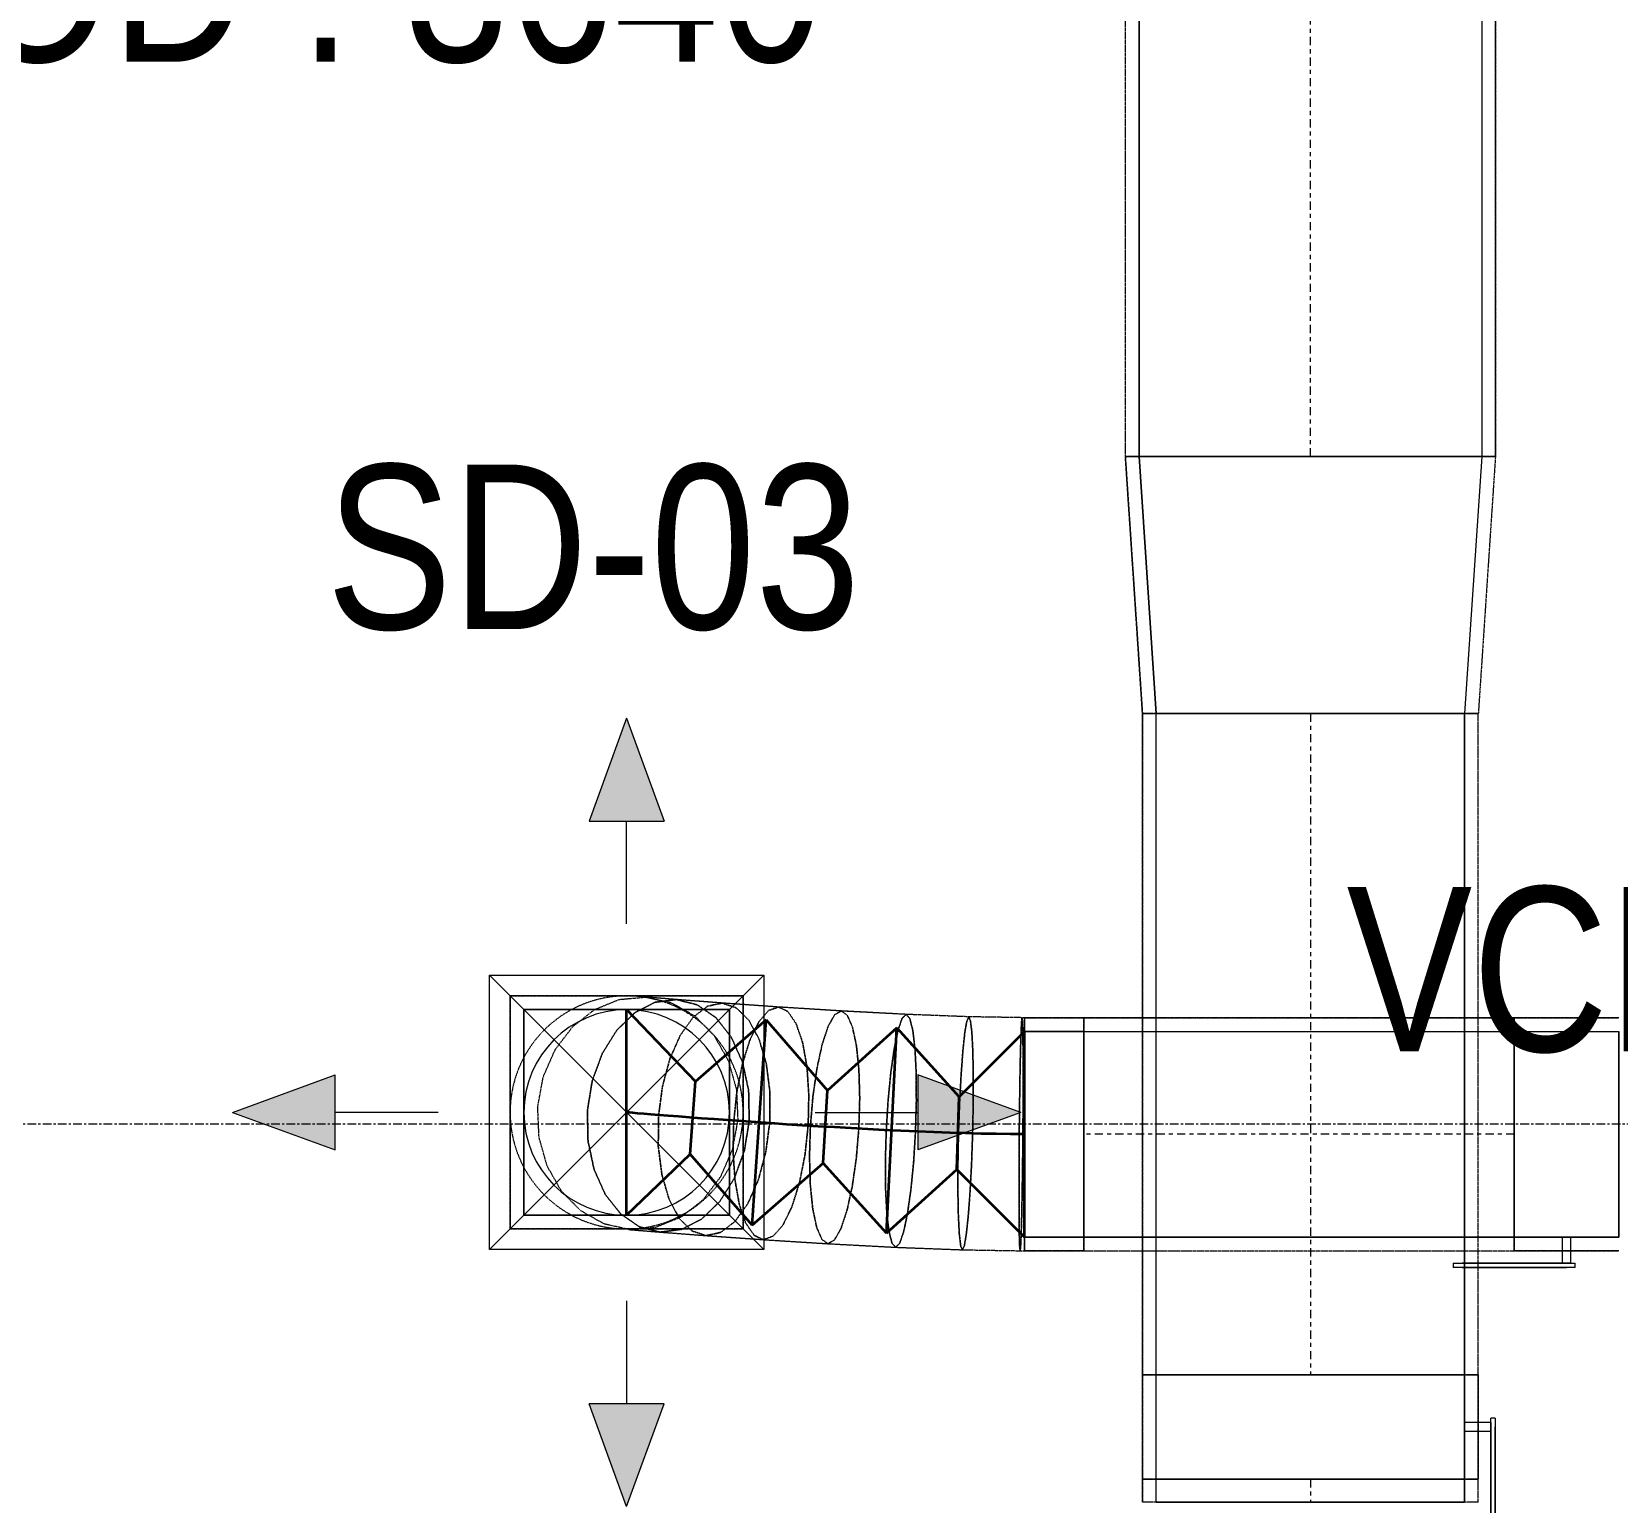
# Model space of a CAD drawing. Header units: inches. Extents: x -83664 to 20107, y -47222 to 19398.
# Drawn here: x -8148 to -5834, y -10316 to -8171 of the extents above; entities that cross this region are included whole.
import ezdxf

# ---------------------------------------------------------------- set-up
doc = ezdxf.new("R2010")
doc.units = ezdxf.units.IN
doc.header["$MEASUREMENT"] = 0
for name, pattern in [('Center', [29.999999, 12, -6, 6, -6]), ('Grid Line', [22.225, 12.7, -3.175, 3.175, -3.175]), ('Hidden 0_50', [1.0584, 0.5292, -0.5292])]:
    doc.linetypes.add(name, pattern=pattern)
for name, color, linetype, lineweight in [('A-DETL-GENF', 7, 'Continuous', 9), ('G-ANNO-TEXT', 7, 'Continuous', 9), ('M-HVAC-CDFF', 7, 'Continuous', 9), ('M-HVAC-DUCT-CNTR', 7, 'Center', 9), ('M-HVAC-DUCT-IDEN', 7, 'Continuous', 18), ('S-GRID', 7, 'Continuous', 9)]:
    doc.layers.add(name, color=color, linetype=linetype, lineweight=lineweight)
doc.layers.add('M-HVAC-DUCT', color=7, linetype='Continuous', lineweight=9, true_color=0xffe97f)
doc.layers.add('M-HVAC-DUCT-PATT', color=7, linetype='Continuous', lineweight=35, true_color=0x007f00)
doc.styles.add('Arial Narrow_21', font='ARIALN.TTF', dxfattribs={"height": 240})

# ---------------------------------------------------------------- blocks, each defined once
blk = doc.blocks.new('GCE-AT-Supply Air Rectangular Diffuser - 300x300-6788639-FIRST FLOOR AC CONDITIONING LAYOUT - PART A')
at = {"layer": 'A-DETL-GENF', "true_color": 0xff7f00}
for points in [[(54.6, 425), (0, 575), (-54.6, 425)], [(-425, -54.6), (-425, 54.6), (-575, 0)], [(425, -54.6), (575, 0), (425, 54.6)], [(0, -575), (54.6, -425), (-54.6, -425)]]:
    blk.add_hatch(color=30, dxfattribs=at).paths.add_polyline_path(points)
at = {"layer": 'A-DETL-GENF', "color": 30, "true_color": 0xff7f00}
for p, q in [((0, 575), (-54.6, 425)), ((0, 575), (54.6, 425)), ((-54.6, 425), (54.6, 425)), ((0, 275), (0, 425)), ((-200, -200), (200, 200)), ((-200, 200), (200, -200)), ((-200, -200), (-200, 200)), ((-200, 200), (200, 200)), ((200, 200), (200, -200)), ((-575, 0), (-425, 54.6)), ((-425, -54.6), (-425, 54.6)), ((425, 54.6), (425, -54.6)), ((575, 0), (425, 54.6)), ((-575, 0), (-425, -54.6)), ((275, 0), (425, 0)), ((-275, 0), (-425, 0)), ((575, 0), (425, -54.6)), ((200, -200), (-200, -200)), ((0, -275), (0, -425)), ((54.6, -425), (-54.6, -425)), ((0, -575), (-54.6, -425)), ((0, -575), (54.6, -425))]:
    blk.add_line(p, q, dxfattribs=at)
blk = doc.blocks.new('M_Rec to Rnd Transition - Angle - 60 Degree-8295910-FIRST FLOOR AC CONDITIONING LAYOUT - PART A')
at = {"layer": 'M-HVAC-DUCT', "color": 30, "true_color": 0xff7f00}
for p, q in [((0, 150), (86.6, 150)), ((86.6, 150), (0, 150)), ((0, 150), (0, -150)), ((0, -150), (0, 150)), ((86.6, 0), (86.6, 150)), ((86.6, 0), (86.6, 150)), ((86.6, -150), (86.6, 0)), ((86.6, -150), (86.6, 0)), ((0, -150), (86.6, -150)), ((86.6, -150), (0, -150))]:
    blk.add_line(p, q, dxfattribs=at)
blk = doc.blocks.new('M_Rectangular to Round Transition - Angle - 45 Degree-V75-FIRST FLOOR AC CONDITIONING LAYOUT - PART A')
at = {"layer": 'M-HVAC-DUCT', "color": 30, "true_color": 0xff7f00}
for p, q in [((148136.9, 88768.5), (147986.9, 88768.5)), ((147986.9, 88768.5), (147986.9, 88618.5)), ((147986.9, 88768.5), (148286.9, 88768.5)), ((147986.9, 88468.5), (147986.9, 88768.5)), ((148286.9, 88768.5), (148136.9, 88768.5)), ((148286.9, 88618.5), (148286.9, 88768.5)), ((148286.9, 88768.5), (148286.9, 88468.5)), ((147986.9, 88618.5), (147986.9, 88468.5)), ((148286.9, 88468.5), (148286.9, 88618.5)), ((147986.9, 88468.5), (148136.9, 88468.5)), ((148286.9, 88468.5), (147986.9, 88468.5)), ((148136.9, 88468.5), (148286.9, 88468.5))]:
    blk.add_line(p, q, dxfattribs=at)
for start, end in [(90, 180), (0, 90), (180, 270), (270, 0)]:
    blk.add_arc((148136.9, 88618.5), 150, start, end, dxfattribs=at)
blk = doc.blocks.new('M_Rectangular Transition - Length - Standard-8295924-FIRST FLOOR AC CONDITIONING LAYOUT - PART A')
at = {"layer": 'M-HVAC-DUCT', "color": 6, "true_color": 0xff00ff}
for p, q in [((0, 250), (0, -250)), ((0, 250), (375, 225)), ((0, 250), (375, 225)), ((0, -250), (0, 250)), ((375, -225), (375, 225)), ((375, 225), (375, -225)), ((0, -250), (375, -225)), ((375, -225), (0, -250))]:
    blk.add_line(p, q, dxfattribs=at)
blk = doc.blocks.new('TEMW-ME-DMP-Volume Control Damper - Standard-7399620-FIRST FLOOR AC CONDITIONING LAYOUT - PART A')
at = {"layer": 'M-HVAC-DUCT', "color": 6, "true_color": 0xff00ff}
for p, q in [((-165.1, 263.1), (-165.1, 269.45)), ((-152.4, 269.45), (-165.1, 269.45)), ((-165.1, 263.1), (-152.4, 263.1)), ((0, 269.45), (-152.4, 269.45)), ((-152.4, 269.45), (0, 269.45)), ((0, 263.1), (-152.4, 263.1)), ((-152.4, 263.1), (0, 263.1)), ((-6.35, 225), (-6.35, 263.1)), ((6.35, 263.1), (-6.35, 263.1)), ((6.35, 263.1), (-6.35, 263.1)), ((12.7, 269.45), (0, 269.45)), ((0, 263.1), (12.7, 263.1)), ((6.35, 263.1), (6.35, 225)), ((12.7, 269.45), (12.7, 263.1)), ((-76.2, 225), (-76.2, -225)), ((-76.2, -225), (-76.2, 225)), ((76.2, 225), (-76.2, 225)), ((-76.2, 225), (76.2, 225)), ((-76.2, 225), (76.2, 225)), ((-6.35, 225), (6.35, 225)), ((-6.35, 225), (6.35, 225)), ((76.2, 225), (76.2, -225)), ((76.2, -225), (76.2, 225)), ((-76.2, -225), (76.2, -225)), ((-76.2, -225), (76.2, -225)), ((-76.2, -225), (76.2, -225))]:
    blk.add_line(p, q, dxfattribs=at)
blk = doc.blocks.new('TEMW-ME-DMP-Volume Control Damper - Standard-7399628-FIRST FLOOR AC CONDITIONING LAYOUT - PART A')
at = {"layer": 'M-HVAC-DUCT', "color": 30, "true_color": 0xff7f00}
for p, q in [((-165.1, 188.1), (-165.1, 194.4)), ((-152.4, 194.4), (-165.1, 194.4)), ((-165.1, 188.1), (-152.4, 188.1)), ((0, 194.4), (-152.4, 194.4)), ((-152.4, 194.4), (0, 194.4)), ((0, 188.1), (-152.4, 188.1)), ((-152.4, 188.1), (0, 188.1)), ((-6.4, 150), (-6.4, 188.1)), ((6.3, 188.1), (-6.4, 188.1)), ((6.3, 188.1), (-6.4, 188.1)), ((12.7, 194.4), (0, 194.4)), ((0, 188.1), (12.7, 188.1)), ((6.3, 188.1), (6.3, 150)), ((12.7, 194.4), (12.7, 188.1)), ((-76.2, 150), (-76.2, -150)), ((-76.2, -150), (-76.2, 150)), ((76.2, 150), (-76.2, 150)), ((-76.2, 150), (76.2, 150)), ((-76.2, 150), (76.2, 150)), ((-6.4, 150), (6.3, 150)), ((-6.4, 150), (6.3, 150)), ((76.2, 150), (76.2, -150)), ((76.2, -150), (76.2, 150)), ((-76.2, -150), (76.2, -150)), ((-76.2, -150), (76.2, -150)), ((-76.2, -150), (76.2, -150))]:
    blk.add_line(p, q, dxfattribs=at)
blk = doc.blocks.new('TEMW-SMBZ-HO-BM-HVAC-00002_rvt-1-FIRST FLOOR AC CONDITIONING LAYOUT - PART A')
at = {"layer": 'M-HVAC-DUCT', "color": 6, "linetype": 'Hidden 0_50', "true_color": 0xff00ff}
for p, q in [((144904.5, 91075.2), (144904.5, 89581.8)), ((144904.5, 91075.2), (144904.5, 89581.8)), ((145444.5, 89581.8), (145444.5, 91075.2)), ((145444.5, 91075.2), (145444.5, 89581.8)), ((145444.5, 89581.8), (144904.5, 89581.8)), ((144904.5, 89581.8), (145444.5, 89581.8)), ((144904.5, 89581.8), (144929.5, 89206.8)), ((144929.5, 89206.8), (144904.5, 89581.8)), ((145444.5, 89581.8), (144904.5, 89581.8)), ((144904.5, 89581.8), (145444.5, 89581.8)), ((145444.5, 89581.8), (145419.5, 89206.8)), ((145444.5, 89581.8), (145419.5, 89206.8)), ((144929.5, 89206.8), (145419.5, 89206.8)), ((145419.5, 89206.8), (144929.5, 89206.8)), ((144929.5, 89206.8), (145419.5, 89206.8)), ((145419.5, 89206.8), (144929.5, 89206.8)), ((144929.5, 89206.8), (144929.5, 88242.3)), ((144929.5, 88242.3), (144929.5, 89206.8)), ((145419.5, 88242.3), (145419.5, 89206.8)), ((145419.5, 88242.3), (145419.5, 89206.8)), ((145419.5, 88242.3), (144929.5, 88242.3)), ((144929.5, 88242.3), (144929.5, 88089.9)), ((144929.5, 88089.9), (144929.5, 88242.3)), ((144929.5, 88242.3), (145419.5, 88242.3)), ((144929.5, 88242.3), (145419.5, 88242.3)), ((145419.5, 88242.3), (144929.5, 88242.3)), ((145419.5, 88089.9), (145419.5, 88242.3)), ((145419.5, 88242.3), (145419.5, 88089.9)), ((144929.5, 88089.9), (145419.5, 88089.9)), ((145419.5, 88089.9), (144929.5, 88089.9)), ((144929.5, 88089.9), (144929.5, 88056.2)), ((144929.5, 88056.2), (144929.5, 88089.9)), ((144929.5, 88089.9), (145419.5, 88089.9)), ((145419.5, 88089.9), (144929.5, 88089.9)), ((145419.5, 88056.2), (145419.5, 88089.9)), ((145419.5, 88056.2), (145419.5, 88089.9)), ((145419.5, 88056.2), (144929.5, 88056.2))]:
    blk.add_line(p, q, dxfattribs=at)
at = {"layer": 'M-HVAC-DUCT', "color": 6, "true_color": 0xff00ff}
for p, q in [((144924.5, 89581.8), (144924.5, 91075.2)), ((144924.5, 91075.2), (144924.5, 89581.8)), ((145424.5, 91075.2), (145424.5, 89581.8)), ((145424.5, 91075.2), (145424.5, 89581.8)), ((144924.5, 89581.8), (145424.5, 89581.8)), ((145424.5, 89581.8), (144924.5, 89581.8)), ((145399.5, 89206.8), (144949.5, 89206.8)), ((144949.5, 89206.8), (145399.5, 89206.8)), ((144949.5, 88242.3), (144949.5, 89206.8)), ((144949.5, 88242.3), (144949.5, 89206.8)), ((145399.5, 89206.8), (145399.5, 88242.3)), ((145399.5, 88242.3), (145399.5, 89206.8)), ((145399.5, 88242.3), (144949.5, 88242.3)), ((144949.5, 88242.3), (145399.5, 88242.3)), ((145399.5, 88089.9), (144949.5, 88089.9)), ((144949.5, 88089.9), (145399.5, 88089.9)), ((144949.5, 88056.2), (144949.5, 88089.9)), ((144949.5, 88056.2), (144949.5, 88089.9)), ((145399.5, 88089.9), (145399.5, 88056.2)), ((145399.5, 88056.2), (145399.5, 88089.9)), ((145399.5, 88056.2), (144949.5, 88056.2)), ((144949.5, 88056.2), (145399.5, 88056.2))]:
    blk.add_line(p, q, dxfattribs=at)
at = {"layer": 'M-HVAC-DUCT', "color": 30, "linetype": 'Hidden 0_50', "true_color": 0xff7f00}
for p, q in [((144176.9, 88794.9), (144006.9, 88794.9)), ((144006.9, 88794.9), (144006.9, 88624.9)), ((144006.9, 88454.9), (144006.9, 88794.9)), ((144006.9, 88794.9), (144346.9, 88794.9)), ((144346.9, 88794.9), (144176.9, 88794.9)), ((144249.6, 88789.5), (144204.9, 88793.1)), ((144251.2, 88789.4), (144206.9, 88793)), ((144316.2, 88784.4), (144249.6, 88789.5)), ((144317.1, 88784.4), (144250.9, 88789.4)), ((144346.9, 88624.9), (144346.9, 88794.9)), ((144346.9, 88794.9), (144346.9, 88454.9)), ((144398.4, 88778.6), (144316.2, 88784.4)), ((144398.8, 88778.6), (144316.9, 88784.4)), ((144490, 88772.9), (144398.4, 88778.6)), ((144490.2, 88772.8), (144398.7, 88778.6)), ((144584.7, 88767.9), (144490, 88772.9)), ((144584.8, 88767.9), (144490.1, 88772.8)), ((144676.1, 88764.4), (144584.7, 88767.9)), ((144676.1, 88764.4), (144584.7, 88767.9)), ((144753.8, 88763.1), (144676.1, 88764.4)), ((144753.8, 88763.1), (144676.1, 88764.4)), ((144757.4, 88763.1), (144753.8, 88763.1)), ((144757.4, 88763.1), (144753.8, 88763.1)), ((144757.4, 88423.1), (144757.4, 88763.1)), ((144757.4, 88423.1), (144757.4, 88763.1)), ((144844, 88763.1), (144757.4, 88763.1)), ((144757.4, 88763.1), (144844, 88763.1)), ((144757.4, 88763.1), (144757.4, 88593.1)), ((144757.4, 88763.1), (144757.4, 88593.1)), ((144844, 88763.1), (144844, 88423.1)), ((144844, 88423.1), (144844, 88763.1)), ((145471.9, 88763.1), (144844, 88763.1)), ((144844, 88763.1), (145471.9, 88763.1)), ((144844, 88763.1), (144844, 88423.1)), ((144844, 88423.1), (144844, 88763.1)), ((145471.9, 88763.1), (145471.9, 88423.1)), ((145471.9, 88423.1), (145471.9, 88763.1)), ((145624.3, 88763.1), (145471.9, 88763.1)), ((145471.9, 88763.1), (145471.9, 88423.1)), ((145471.9, 88423.1), (145471.9, 88763.1)), ((145471.9, 88763.1), (145624.3, 88763.1)), ((144006.9, 88624.9), (144006.9, 88454.9)), ((144346.9, 88454.9), (144346.9, 88624.9)), ((144757.4, 88593.1), (144757.4, 88423.1)), ((144757.4, 88593.1), (144757.4, 88423.1)), ((144006.9, 88454.9), (144176.9, 88454.9)), ((144346.9, 88454.9), (144006.9, 88454.9)), ((144176.9, 88454.9), (144346.9, 88454.9)), ((144179.4, 88454.1), (144224.2, 88450.5)), ((144181.4, 88453.9), (144225.8, 88450.3)), ((144224.6, 88450.4), (144292, 88445.3)), ((144225.8, 88450.3), (144292.8, 88445.2)), ((144292.2, 88445.3), (144376.1, 88439.4)), ((144292.8, 88445.2), (144376.5, 88439.3)), ((144376.2, 88439.3), (144470.5, 88433.4)), ((144376.5, 88439.3), (144470.7, 88433.4)), ((144470.6, 88433.4), (144569.3, 88428.2)), ((144470.7, 88433.4), (144569.4, 88428.2)), ((144569.3, 88428.2), (144666.8, 88424.5)), ((144569.4, 88428.2), (144666.8, 88424.5)), ((144666.8, 88424.5), (144751, 88423.1)), ((144666.8, 88424.5), (144751, 88423.1)), ((144751, 88423.1), (144757.4, 88423.1)), ((144751, 88423.1), (144757.4, 88423.1)), ((144844, 88423.1), (144757.4, 88423.1)), ((144757.4, 88423.1), (144844, 88423.1)), ((144844, 88423.1), (145471.9, 88423.1)), ((144844, 88423.1), (145471.9, 88423.1)), ((145471.9, 88423.1), (145624.3, 88423.1)), ((145624.3, 88423.1), (145471.9, 88423.1))]:
    blk.add_line(p, q, dxfattribs=at)
at = {"layer": 'M-HVAC-DUCT', "color": 30, "true_color": 0xff7f00}
for p, q in [((144844, 88443.1), (144844, 88743.1)), ((144844, 88743.1), (144844, 88443.1)), ((144844, 88743.1), (145471.9, 88743.1)), ((144844, 88743.1), (145471.9, 88743.1)), ((145471.9, 88443.1), (145471.9, 88743.1)), ((145471.9, 88743.1), (145471.9, 88443.1)), ((145471.9, 88443.1), (144844, 88443.1)), ((144844, 88443.1), (145471.9, 88443.1))]:
    blk.add_line(p, q, dxfattribs=at)
at = {"layer": 'M-HVAC-DUCT', "color": 30, "linetype": 'Hidden 0_50', "true_color": 0xff7f00, "flags": 128}
for points in [[(144181.4, 88453.9), (144144, 88462.2), (144110, 88481.4), (144081.6, 88510.3), (144060.9, 88546.9), (144049.1, 88588.8), (144047.2, 88633), (144055.2, 88676.5), (144072.7, 88716.5), (144098.3, 88750.1), (144130.4, 88775.1), (144166.7, 88789.8), (144204.9, 88793.1)], [(144225.8, 88450.3), (144195.7, 88458), (144168.4, 88476.7), (144145.8, 88505.1), (144129.5, 88541.4), (144120.6, 88583), (144119.6, 88627.1), (144126.7, 88670.8), (144141.4, 88710.9), (144162.6, 88744.9), (144189, 88770.4), (144218.6, 88785.6), (144249.6, 88789.5)], [(144249.6, 88789.5), (144218.6, 88785.6), (144189, 88770.4), (144162.6, 88744.9), (144141.4, 88710.9), (144126.7, 88670.8), (144119.6, 88627.1), (144120.6, 88583), (144129.5, 88541.4), (144145.8, 88505.1), (144168.4, 88476.7), (144195.7, 88458), (144225.8, 88450.3)], [(144204.9, 88793.1), (144242.3, 88784.9), (144276.3, 88765.7), (144304.6, 88736.8), (144325.4, 88700.1), (144337.1, 88658.3), (144339.1, 88614.1), (144331, 88570.5), (144313.6, 88530.6), (144288, 88496.9), (144255.9, 88471.9), (144219.5, 88457.3), (144181.4, 88453.9)], [(144249.6, 88789.5), (144279.8, 88781.9), (144307.1, 88763.2), (144329.6, 88734.7), (144345.9, 88698.5), (144354.9, 88656.9), (144355.8, 88612.7), (144348.7, 88569.1), (144334.1, 88528.9), (144312.8, 88494.9), (144286.5, 88469.5), (144256.8, 88454.3), (144225.8, 88450.3)], [(144225.8, 88450.3), (144256.8, 88454.3), (144286.5, 88469.5), (144312.8, 88494.9), (144334.1, 88528.9), (144348.7, 88569.1), (144355.8, 88612.7), (144354.9, 88656.9), (144345.9, 88698.5), (144329.6, 88734.7), (144307.1, 88763.2), (144279.8, 88781.9), (144249.6, 88789.5)], [(144292.8, 88445.2), (144272.2, 88452.1), (144253.8, 88470.1), (144238.9, 88498), (144228.4, 88533.8), (144223.1, 88575.2), (144223.4, 88619.2), (144229.2, 88662.9), (144240.1, 88703.4), (144255.4, 88737.8), (144274.1, 88763.9), (144294.8, 88779.8), (144316.2, 88784.4)], [(144316.2, 88784.4), (144294.8, 88779.8), (144274.1, 88763.9), (144255.4, 88737.8), (144240.1, 88703.4), (144229.2, 88662.9), (144223.4, 88619.2), (144223.1, 88575.2), (144228.4, 88533.8), (144238.9, 88498), (144253.8, 88470.1), (144272.2, 88452.1), (144292.8, 88445.2)], [(144316.2, 88784.4), (144336.8, 88777.5), (144355.2, 88759.5), (144370.2, 88731.6), (144380.7, 88695.8), (144386, 88654.5), (144385.7, 88610.4), (144379.9, 88566.7), (144369, 88526.2), (144353.7, 88491.8), (144335, 88465.8), (144314.3, 88449.9), (144292.8, 88445.2)], [(144292.8, 88445.2), (144314.3, 88449.9), (144335, 88465.8), (144353.7, 88491.8), (144369, 88526.2), (144379.9, 88566.7), (144385.7, 88610.4), (144386, 88654.5), (144380.7, 88695.8), (144370.2, 88731.6), (144355.2, 88759.5), (144336.8, 88777.5), (144316.2, 88784.4)], [(144376.5, 88439.3), (144362.8, 88445.8), (144350.8, 88463.3), (144341.3, 88490.8), (144335, 88526.3), (144332.2, 88567.5), (144333.2, 88611.5), (144337.8, 88655.3), (144345.9, 88695.9), (144356.8, 88730.7), (144369.8, 88757.1), (144384, 88773.5), (144398.4, 88778.6)], [(144398.4, 88778.6), (144384, 88773.5), (144369.8, 88757.1), (144356.8, 88730.7), (144345.9, 88695.9), (144337.8, 88655.3), (144333.2, 88611.5), (144332.2, 88567.5), (144335, 88526.3), (144341.3, 88490.8), (144350.8, 88463.3), (144362.8, 88445.8), (144376.5, 88439.3)], [(144398.4, 88778.6), (144412.1, 88772.2), (144424.1, 88754.6), (144433.6, 88727.2), (144440, 88691.6), (144442.7, 88650.5), (144441.8, 88606.5), (144437.1, 88562.7), (144429, 88522), (144418.1, 88487.3), (144405.1, 88460.8), (144390.9, 88444.5), (144376.5, 88439.3)], [(144376.5, 88439.3), (144390.9, 88444.5), (144405.1, 88460.8), (144418.1, 88487.3), (144429, 88522), (144437.1, 88562.7), (144441.8, 88606.5), (144442.7, 88650.5), (144440, 88691.6), (144433.6, 88727.2), (144424.1, 88754.6), (144412.1, 88772.2), (144398.4, 88778.6)], [(144470.7, 88433.4), (144461.9, 88439.5), (144454.3, 88456.8), (144448.5, 88484), (144444.9, 88519.4), (144443.7, 88560.4), (144445, 88604.4), (144448.7, 88648.3), (144454.6, 88689.1), (144462.2, 88724.1), (144471, 88750.8), (144480.5, 88767.4), (144490, 88772.9)], [(144490, 88772.9), (144480.5, 88767.4), (144471, 88750.8), (144462.2, 88724.1), (144454.6, 88689.1), (144448.7, 88648.3), (144445, 88604.4), (144443.7, 88560.4), (144444.9, 88519.4), (144448.5, 88484), (144454.3, 88456.8), (144461.9, 88439.5), (144470.7, 88433.4)], [(144490, 88772.9), (144498.8, 88766.7), (144506.4, 88749.5), (144512.2, 88722.2), (144515.8, 88686.9), (144517, 88645.8), (144515.7, 88601.8), (144512, 88558), (144506.1, 88517.1), (144498.5, 88482.2), (144489.6, 88455.5), (144480.2, 88438.9), (144470.7, 88433.4)], [(144470.7, 88433.4), (144480.2, 88438.9), (144489.6, 88455.5), (144498.5, 88482.2), (144506.1, 88517.1), (144512, 88558), (144515.7, 88601.8), (144517, 88645.8), (144515.8, 88686.9), (144512.2, 88722.2), (144506.4, 88749.5), (144498.8, 88766.7), (144490, 88772.9)], [(144569.4, 88428.2), (144564.1, 88434.1), (144559.7, 88451.2), (144556.5, 88478.3), (144554.7, 88513.6), (144554.4, 88554.6), (144555.7, 88598.6), (144558.4, 88642.5), (144562.4, 88683.4), (144567.4, 88718.5), (144573, 88745.4), (144578.9, 88762.2), (144584.7, 88767.9)], [(144584.7, 88767.9), (144578.9, 88762.2), (144573, 88745.4), (144567.4, 88718.5), (144562.4, 88683.4), (144558.4, 88642.5), (144555.7, 88598.6), (144554.4, 88554.6), (144554.7, 88513.6), (144556.5, 88478.3), (144559.7, 88451.2), (144564.1, 88434.1), (144569.4, 88428.2)], [(144584.7, 88767.9), (144590, 88761.9), (144594.4, 88744.8), (144597.6, 88717.7), (144599.4, 88682.5), (144599.6, 88641.5), (144598.4, 88597.5), (144595.7, 88553.5), (144591.7, 88512.6), (144586.7, 88477.5), (144581.1, 88450.7), (144575.2, 88433.8), (144569.4, 88428.2)], [(144569.4, 88428.2), (144575.2, 88433.8), (144581.1, 88450.7), (144586.7, 88477.5), (144591.7, 88512.6), (144595.7, 88553.5), (144598.4, 88597.5), (144599.6, 88641.5), (144599.4, 88682.5), (144597.6, 88717.7), (144594.4, 88744.8), (144590, 88761.9), (144584.7, 88767.9)], [(144666.8, 88424.5), (144664.3, 88430.3), (144662.3, 88447.3), (144660.9, 88474.3), (144660.2, 88509.6), (144660.3, 88550.6), (144661.1, 88594.5), (144662.7, 88638.5), (144664.9, 88679.5), (144667.5, 88714.7), (144670.3, 88741.7), (144673.3, 88758.6), (144676.1, 88764.4)], [(144676.1, 88764.4), (144673.3, 88758.6), (144670.3, 88741.7), (144667.5, 88714.7), (144664.9, 88679.5), (144662.7, 88638.5), (144661.1, 88594.5), (144660.3, 88550.6), (144660.2, 88509.6), (144660.9, 88474.3), (144662.3, 88447.3), (144664.3, 88430.3), (144666.8, 88424.5)], [(144676.1, 88764.4), (144678.6, 88758.5), (144680.6, 88741.5), (144682, 88714.5), (144682.7, 88679.3), (144682.6, 88638.3), (144681.7, 88594.3), (144680.2, 88550.3), (144678, 88509.3), (144675.4, 88474.2), (144672.5, 88447.2), (144669.6, 88430.2), (144666.8, 88424.5)], [(144666.8, 88424.5), (144669.6, 88430.2), (144672.5, 88447.2), (144675.4, 88474.2), (144678, 88509.3), (144680.2, 88550.3), (144681.7, 88594.3), (144682.6, 88638.3), (144682.7, 88679.3), (144682, 88714.5), (144680.6, 88741.5), (144678.6, 88758.5), (144676.1, 88764.4)], [(144751, 88423.1), (144750.3, 88428.8), (144749.8, 88445.8), (144749.5, 88472.8), (144749.4, 88508.1), (144749.5, 88549.1), (144749.7, 88593.1), (144750.2, 88637.1), (144750.8, 88678.1), (144751.5, 88713.3), (144752.3, 88740.3), (144753.1, 88757.3), (144753.8, 88763.1)], [(144753.8, 88763.1), (144753.1, 88757.3), (144752.3, 88740.3), (144751.5, 88713.3), (144750.8, 88678.1), (144750.2, 88637.1), (144749.7, 88593.1), (144749.5, 88549.1), (144749.4, 88508.1), (144749.5, 88472.8), (144749.8, 88445.8), (144750.3, 88428.8), (144751, 88423.1)], [(144753.8, 88763.1), (144754.5, 88757.3), (144755, 88740.3), (144755.3, 88713.3), (144755.4, 88678.1), (144755.3, 88637.1), (144755.1, 88593.1), (144754.6, 88549.1), (144754, 88508.1), (144753.3, 88472.8), (144752.5, 88445.8), (144751.7, 88428.8), (144751, 88423.1)], [(144751, 88423.1), (144751.7, 88428.8), (144752.5, 88445.8), (144753.3, 88472.8), (144754, 88508.1), (144754.6, 88549.1), (144755.1, 88593.1), (144755.3, 88637.1), (144755.4, 88678.1), (144755.3, 88713.3), (144755, 88740.3), (144754.5, 88757.3), (144753.8, 88763.1)]]:
    blk.add_lwpolyline(points, dxfattribs=at)
at = {"layer": 'M-HVAC-DUCT', "color": 30, "linetype": 'Hidden 0_50', "true_color": 0xff7f00}
for start, end in [(90, 180), (0, 90), (180, 270), (270, 0)]:
    blk.add_arc((144176.9, 88624.9), 170, start, end, dxfattribs=at)
at = {"layer": 'M-HVAC-DUCT-CNTR', "color": 6, "true_color": 0xff00ff}
for p, q in [((145174.5, 89581.8), (145174.5, 91075.2)), ((145174.5, 89206.8), (145174.5, 88242.3)), ((145174.5, 88089.9), (145174.5, 88056.2))]:
    blk.add_line(p, q, dxfattribs=at)
at = {"layer": 'M-HVAC-DUCT-CNTR', "color": 30, "true_color": 0xff7f00}
blk.add_line((145471.9, 88593.1), (144844, 88593.1), dxfattribs=at)
at = {"layer": 'M-HVAC-DUCT-CNTR', "color": 30, "linetype": 'Continuous', "lineweight": 35, "true_color": 0xff7f00}
blk.add_open_spline([(144757.4, 88593.1), (144544.9, 88593.1), (144176.9, 88624.9), (144176.9, 88624.9)], degree=3, dxfattribs=at)
at = {"layer": 'M-HVAC-DUCT-PATT', "color": 30, "true_color": 0xff7f00}
for p, q in [((144176.9, 88474.9), (144176.9, 88774.9)), ((144176.9, 88774.9), (144277.5, 88670.1)), ((144380.4, 88759.8), (144277.5, 88670.1)), ((144359.9, 88460.5), (144380.4, 88759.8)), ((144359.9, 88460.5), (144380.4, 88759.8)), ((144380.4, 88759.8), (144470.1, 88656.9)), ((144570.9, 88748.5), (144470.1, 88656.9)), ((144556.3, 88448.8), (144570.9, 88748.5)), ((144556.3, 88448.8), (144570.9, 88748.5)), ((144570.9, 88748.5), (144662.2, 88647.8)), ((144757.4, 88743.1), (144662.2, 88647.8)), ((144757.4, 88443.1), (144757.4, 88743.1)), ((144757.4, 88443.1), (144757.4, 88743.1)), ((144269.4, 88564.2), (144277.5, 88670.1)), ((144463.7, 88550.9), (144470.1, 88656.9)), ((144658.6, 88541.7), (144662.2, 88647.8)), ((144176.9, 88474.9), (144269.4, 88564.2)), ((144359.9, 88460.5), (144269.4, 88564.2)), ((144359.9, 88460.5), (144463.7, 88550.9)), ((144556.3, 88448.8), (144463.7, 88550.9)), ((144556.3, 88448.8), (144658.6, 88541.7)), ((144757.4, 88443.1), (144658.6, 88541.7))]:
    blk.add_line(p, q, dxfattribs=at)
at = {"layer": 'M-HVAC-CDFF', "color": 6, "linetype": 'Hidden 0_50', "lineweight": 9, "true_color": 0xff00ff}
blk.add_blockref('GCE-AT-Supply Air Rectangular Diffuser - 300x300-6788639-FIRST FLOOR AC CONDITIONING LAYOUT - PART A', (144176.9, 88624.9), dxfattribs=at)
at = {"layer": 'M-HVAC-DUCT', "color": 6, "linetype": 'Hidden 0_50', "lineweight": 9, "true_color": 0xff00ff}
for name, p, rotation in [('M_Rectangular Transition - Length - Standard-8295924-FIRST FLOOR AC CONDITIONING LAYOUT - PART A', (145174.5, 89581.8), 270), ('M_Rec to Rnd Transition - Angle - 60 Degree-8295910-FIRST FLOOR AC CONDITIONING LAYOUT - PART A', (144844, 88593.1), 180)]:
    blk.add_blockref(name, p, dxfattribs=dict(at, rotation=rotation))
blk.add_blockref('M_Rectangular to Round Transition - Angle - 45 Degree-V75-FIRST FLOOR AC CONDITIONING LAYOUT - PART A', (-3959.9, 6.4), dxfattribs=at)
at = {"layer": 'M-HVAC-DUCT', "color": 6, "linetype": 'Hidden 0_50', "lineweight": 9, "true_color": 0xff00ff, "extrusion": (0, 0, -1)}
for name, p, rotation in [('TEMW-ME-DMP-Volume Control Damper - Standard-7399628-FIRST FLOOR AC CONDITIONING LAYOUT - PART A', (-145548.1, 88593.1), 180), ('TEMW-ME-DMP-Volume Control Damper - Standard-7399620-FIRST FLOOR AC CONDITIONING LAYOUT - PART A', (-145174.5, 88166.1), 90)]:
    blk.add_blockref(name, p, dxfattribs=dict(at, rotation=rotation))
blk = doc.blocks.new('TEMW-SMBZ-HO-BM-HVAC-00002_rvt-2-FIRST FLOOR AC CONDITIONING LAYOUT - PART A')
at = {"layer": 'M-HVAC-DUCT', "color": 6, "linetype": 'Hidden 0_50', "true_color": 0xff00ff}
for p, q in [((144904.5, 91075.2), (144904.5, 89581.8)), ((144904.5, 91075.2), (144904.5, 89581.8)), ((145444.5, 89581.8), (145444.5, 91075.2)), ((145444.5, 91075.2), (145444.5, 89581.8)), ((145444.5, 89581.8), (144904.5, 89581.8)), ((144904.5, 89581.8), (145444.5, 89581.8)), ((144904.5, 89581.8), (144929.5, 89206.8)), ((144929.5, 89206.8), (144904.5, 89581.8)), ((145444.5, 89581.8), (144904.5, 89581.8)), ((144904.5, 89581.8), (145444.5, 89581.8)), ((145444.5, 89581.8), (145419.5, 89206.8)), ((145444.5, 89581.8), (145419.5, 89206.8)), ((144929.5, 89206.8), (145419.5, 89206.8)), ((145419.5, 89206.8), (144929.5, 89206.8)), ((144929.5, 89206.8), (145419.5, 89206.8)), ((145419.5, 89206.8), (144929.5, 89206.8)), ((144929.5, 89206.8), (144929.5, 88242.3)), ((144929.5, 88242.3), (144929.5, 89206.8)), ((145419.5, 88242.3), (145419.5, 89206.8)), ((145419.5, 88242.3), (145419.5, 89206.8)), ((145419.5, 88242.3), (144929.5, 88242.3)), ((144929.5, 88242.3), (144929.5, 88089.9)), ((144929.5, 88089.9), (144929.5, 88242.3)), ((144929.5, 88242.3), (145419.5, 88242.3)), ((144929.5, 88242.3), (145419.5, 88242.3)), ((145419.5, 88242.3), (144929.5, 88242.3)), ((145419.5, 88089.9), (145419.5, 88242.3)), ((145419.5, 88242.3), (145419.5, 88089.9)), ((144929.5, 88089.9), (145419.5, 88089.9)), ((145419.5, 88089.9), (144929.5, 88089.9)), ((144929.5, 88089.9), (144929.5, 88056.2)), ((144929.5, 88056.2), (144929.5, 88089.9)), ((144929.5, 88089.9), (145419.5, 88089.9)), ((145419.5, 88089.9), (144929.5, 88089.9)), ((145419.5, 88056.2), (145419.5, 88089.9)), ((145419.5, 88056.2), (145419.5, 88089.9)), ((145419.5, 88056.2), (144929.5, 88056.2))]:
    blk.add_line(p, q, dxfattribs=at)
at = {"layer": 'M-HVAC-DUCT', "color": 6, "true_color": 0xff00ff}
for p, q in [((144924.5, 89581.8), (144924.5, 91075.2)), ((144924.5, 91075.2), (144924.5, 89581.8)), ((145424.5, 91075.2), (145424.5, 89581.8)), ((145424.5, 91075.2), (145424.5, 89581.8)), ((144924.5, 89581.8), (145424.5, 89581.8)), ((145424.5, 89581.8), (144924.5, 89581.8)), ((145399.5, 89206.8), (144949.5, 89206.8)), ((144949.5, 89206.8), (145399.5, 89206.8)), ((144949.5, 88242.3), (144949.5, 89206.8)), ((144949.5, 88242.3), (144949.5, 89206.8)), ((145399.5, 89206.8), (145399.5, 88242.3)), ((145399.5, 88242.3), (145399.5, 89206.8)), ((145399.5, 88242.3), (144949.5, 88242.3)), ((144949.5, 88242.3), (145399.5, 88242.3)), ((145399.5, 88089.9), (144949.5, 88089.9)), ((144949.5, 88089.9), (145399.5, 88089.9)), ((144949.5, 88056.2), (144949.5, 88089.9)), ((144949.5, 88056.2), (144949.5, 88089.9)), ((145399.5, 88089.9), (145399.5, 88056.2)), ((145399.5, 88056.2), (145399.5, 88089.9)), ((145399.5, 88056.2), (144949.5, 88056.2)), ((144949.5, 88056.2), (145399.5, 88056.2))]:
    blk.add_line(p, q, dxfattribs=at)
at = {"layer": 'M-HVAC-DUCT', "color": 30, "linetype": 'Hidden 0_50', "true_color": 0xff7f00}
for p, q in [((144176.9, 88794.9), (144006.9, 88794.9)), ((144006.9, 88794.9), (144006.9, 88624.9)), ((144006.9, 88454.9), (144006.9, 88794.9)), ((144006.9, 88794.9), (144346.9, 88794.9)), ((144346.9, 88794.9), (144176.9, 88794.9)), ((144249.6, 88789.5), (144204.9, 88793.1)), ((144251.2, 88789.4), (144206.9, 88793)), ((144316.2, 88784.4), (144249.6, 88789.5)), ((144317.1, 88784.4), (144250.9, 88789.4)), ((144346.9, 88624.9), (144346.9, 88794.9)), ((144346.9, 88794.9), (144346.9, 88454.9)), ((144398.4, 88778.6), (144316.2, 88784.4)), ((144398.8, 88778.6), (144316.9, 88784.4)), ((144490, 88772.9), (144398.4, 88778.6)), ((144490.2, 88772.8), (144398.7, 88778.6)), ((144584.7, 88767.9), (144490, 88772.9)), ((144584.8, 88767.9), (144490.1, 88772.8)), ((144676.1, 88764.4), (144584.7, 88767.9)), ((144676.1, 88764.4), (144584.7, 88767.9)), ((144753.8, 88763.1), (144676.1, 88764.4)), ((144753.8, 88763.1), (144676.1, 88764.4)), ((144757.4, 88763.1), (144753.8, 88763.1)), ((144757.4, 88763.1), (144753.8, 88763.1)), ((144757.4, 88423.1), (144757.4, 88763.1)), ((144757.4, 88423.1), (144757.4, 88763.1)), ((144844, 88763.1), (144757.4, 88763.1)), ((144757.4, 88763.1), (144844, 88763.1)), ((144757.4, 88763.1), (144757.4, 88593.1)), ((144757.4, 88763.1), (144757.4, 88593.1)), ((144844, 88763.1), (144844, 88423.1)), ((144844, 88423.1), (144844, 88763.1)), ((145471.9, 88763.1), (144844, 88763.1)), ((144844, 88763.1), (145471.9, 88763.1)), ((144844, 88763.1), (144844, 88423.1)), ((144844, 88423.1), (144844, 88763.1)), ((145471.9, 88763.1), (145471.9, 88423.1)), ((145471.9, 88423.1), (145471.9, 88763.1)), ((145624.3, 88763.1), (145471.9, 88763.1)), ((145471.9, 88763.1), (145471.9, 88423.1)), ((145471.9, 88423.1), (145471.9, 88763.1)), ((145471.9, 88763.1), (145624.3, 88763.1)), ((144006.9, 88624.9), (144006.9, 88454.9)), ((144346.9, 88454.9), (144346.9, 88624.9)), ((144757.4, 88593.1), (144757.4, 88423.1)), ((144757.4, 88593.1), (144757.4, 88423.1)), ((144006.9, 88454.9), (144176.9, 88454.9)), ((144346.9, 88454.9), (144006.9, 88454.9)), ((144176.9, 88454.9), (144346.9, 88454.9)), ((144179.4, 88454.1), (144224.2, 88450.5)), ((144181.4, 88453.9), (144225.8, 88450.3)), ((144224.6, 88450.4), (144292, 88445.3)), ((144225.8, 88450.3), (144292.8, 88445.2)), ((144292.2, 88445.3), (144376.1, 88439.4)), ((144292.8, 88445.2), (144376.5, 88439.3)), ((144376.2, 88439.3), (144470.5, 88433.4)), ((144376.5, 88439.3), (144470.7, 88433.4)), ((144470.6, 88433.4), (144569.3, 88428.2)), ((144470.7, 88433.4), (144569.4, 88428.2)), ((144569.3, 88428.2), (144666.8, 88424.5)), ((144569.4, 88428.2), (144666.8, 88424.5)), ((144666.8, 88424.5), (144751, 88423.1)), ((144666.8, 88424.5), (144751, 88423.1)), ((144751, 88423.1), (144757.4, 88423.1)), ((144751, 88423.1), (144757.4, 88423.1)), ((144844, 88423.1), (144757.4, 88423.1)), ((144757.4, 88423.1), (144844, 88423.1)), ((144844, 88423.1), (145471.9, 88423.1)), ((144844, 88423.1), (145471.9, 88423.1)), ((145471.9, 88423.1), (145624.3, 88423.1)), ((145624.3, 88423.1), (145471.9, 88423.1))]:
    blk.add_line(p, q, dxfattribs=at)
at = {"layer": 'M-HVAC-DUCT', "color": 30, "true_color": 0xff7f00}
for p, q in [((144844, 88443.1), (144844, 88743.1)), ((144844, 88743.1), (144844, 88443.1)), ((144844, 88743.1), (145471.9, 88743.1)), ((144844, 88743.1), (145471.9, 88743.1)), ((145471.9, 88443.1), (145471.9, 88743.1)), ((145471.9, 88743.1), (145471.9, 88443.1)), ((145471.9, 88443.1), (144844, 88443.1)), ((144844, 88443.1), (145471.9, 88443.1))]:
    blk.add_line(p, q, dxfattribs=at)
at = {"layer": 'M-HVAC-DUCT', "color": 30, "linetype": 'Hidden 0_50', "true_color": 0xff7f00, "flags": 128}
for points in [[(144181.4, 88453.9), (144144, 88462.2), (144110, 88481.4), (144081.6, 88510.3), (144060.9, 88546.9), (144049.1, 88588.8), (144047.2, 88633), (144055.2, 88676.5), (144072.7, 88716.5), (144098.3, 88750.1), (144130.4, 88775.1), (144166.7, 88789.8), (144204.9, 88793.1)], [(144225.8, 88450.3), (144195.7, 88458), (144168.4, 88476.7), (144145.8, 88505.1), (144129.5, 88541.4), (144120.6, 88583), (144119.6, 88627.1), (144126.7, 88670.8), (144141.4, 88710.9), (144162.6, 88744.9), (144189, 88770.4), (144218.6, 88785.6), (144249.6, 88789.5)], [(144249.6, 88789.5), (144218.6, 88785.6), (144189, 88770.4), (144162.6, 88744.9), (144141.4, 88710.9), (144126.7, 88670.8), (144119.6, 88627.1), (144120.6, 88583), (144129.5, 88541.4), (144145.8, 88505.1), (144168.4, 88476.7), (144195.7, 88458), (144225.8, 88450.3)], [(144204.9, 88793.1), (144242.3, 88784.9), (144276.3, 88765.7), (144304.6, 88736.8), (144325.4, 88700.1), (144337.1, 88658.3), (144339.1, 88614.1), (144331, 88570.5), (144313.6, 88530.6), (144288, 88496.9), (144255.9, 88471.9), (144219.5, 88457.3), (144181.4, 88453.9)], [(144249.6, 88789.5), (144279.8, 88781.9), (144307.1, 88763.2), (144329.6, 88734.7), (144345.9, 88698.5), (144354.9, 88656.9), (144355.8, 88612.7), (144348.7, 88569.1), (144334.1, 88528.9), (144312.8, 88494.9), (144286.5, 88469.5), (144256.8, 88454.3), (144225.8, 88450.3)], [(144225.8, 88450.3), (144256.8, 88454.3), (144286.5, 88469.5), (144312.8, 88494.9), (144334.1, 88528.9), (144348.7, 88569.1), (144355.8, 88612.7), (144354.9, 88656.9), (144345.9, 88698.5), (144329.6, 88734.7), (144307.1, 88763.2), (144279.8, 88781.9), (144249.6, 88789.5)], [(144292.8, 88445.2), (144272.2, 88452.1), (144253.8, 88470.1), (144238.9, 88498), (144228.4, 88533.8), (144223.1, 88575.2), (144223.4, 88619.2), (144229.2, 88662.9), (144240.1, 88703.4), (144255.4, 88737.8), (144274.1, 88763.9), (144294.8, 88779.8), (144316.2, 88784.4)], [(144316.2, 88784.4), (144294.8, 88779.8), (144274.1, 88763.9), (144255.4, 88737.8), (144240.1, 88703.4), (144229.2, 88662.9), (144223.4, 88619.2), (144223.1, 88575.2), (144228.4, 88533.8), (144238.9, 88498), (144253.8, 88470.1), (144272.2, 88452.1), (144292.8, 88445.2)], [(144316.2, 88784.4), (144336.8, 88777.5), (144355.2, 88759.5), (144370.2, 88731.6), (144380.7, 88695.8), (144386, 88654.5), (144385.7, 88610.4), (144379.9, 88566.7), (144369, 88526.2), (144353.7, 88491.8), (144335, 88465.8), (144314.3, 88449.9), (144292.8, 88445.2)], [(144292.8, 88445.2), (144314.3, 88449.9), (144335, 88465.8), (144353.7, 88491.8), (144369, 88526.2), (144379.9, 88566.7), (144385.7, 88610.4), (144386, 88654.5), (144380.7, 88695.8), (144370.2, 88731.6), (144355.2, 88759.5), (144336.8, 88777.5), (144316.2, 88784.4)], [(144376.5, 88439.3), (144362.8, 88445.8), (144350.8, 88463.3), (144341.3, 88490.8), (144335, 88526.3), (144332.2, 88567.5), (144333.2, 88611.5), (144337.8, 88655.3), (144345.9, 88695.9), (144356.8, 88730.7), (144369.8, 88757.1), (144384, 88773.5), (144398.4, 88778.6)], [(144398.4, 88778.6), (144384, 88773.5), (144369.8, 88757.1), (144356.8, 88730.7), (144345.9, 88695.9), (144337.8, 88655.3), (144333.2, 88611.5), (144332.2, 88567.5), (144335, 88526.3), (144341.3, 88490.8), (144350.8, 88463.3), (144362.8, 88445.8), (144376.5, 88439.3)], [(144398.4, 88778.6), (144412.1, 88772.2), (144424.1, 88754.6), (144433.6, 88727.2), (144440, 88691.6), (144442.7, 88650.5), (144441.8, 88606.5), (144437.1, 88562.7), (144429, 88522), (144418.1, 88487.3), (144405.1, 88460.8), (144390.9, 88444.5), (144376.5, 88439.3)], [(144376.5, 88439.3), (144390.9, 88444.5), (144405.1, 88460.8), (144418.1, 88487.3), (144429, 88522), (144437.1, 88562.7), (144441.8, 88606.5), (144442.7, 88650.5), (144440, 88691.6), (144433.6, 88727.2), (144424.1, 88754.6), (144412.1, 88772.2), (144398.4, 88778.6)], [(144470.7, 88433.4), (144461.9, 88439.5), (144454.3, 88456.8), (144448.5, 88484), (144444.9, 88519.4), (144443.7, 88560.4), (144445, 88604.4), (144448.7, 88648.3), (144454.6, 88689.1), (144462.2, 88724.1), (144471, 88750.8), (144480.5, 88767.4), (144490, 88772.9)], [(144490, 88772.9), (144480.5, 88767.4), (144471, 88750.8), (144462.2, 88724.1), (144454.6, 88689.1), (144448.7, 88648.3), (144445, 88604.4), (144443.7, 88560.4), (144444.9, 88519.4), (144448.5, 88484), (144454.3, 88456.8), (144461.9, 88439.5), (144470.7, 88433.4)], [(144490, 88772.9), (144498.8, 88766.7), (144506.4, 88749.5), (144512.2, 88722.2), (144515.8, 88686.9), (144517, 88645.8), (144515.7, 88601.8), (144512, 88558), (144506.1, 88517.1), (144498.5, 88482.2), (144489.6, 88455.5), (144480.2, 88438.9), (144470.7, 88433.4)], [(144470.7, 88433.4), (144480.2, 88438.9), (144489.6, 88455.5), (144498.5, 88482.2), (144506.1, 88517.1), (144512, 88558), (144515.7, 88601.8), (144517, 88645.8), (144515.8, 88686.9), (144512.2, 88722.2), (144506.4, 88749.5), (144498.8, 88766.7), (144490, 88772.9)], [(144569.4, 88428.2), (144564.1, 88434.1), (144559.7, 88451.2), (144556.5, 88478.3), (144554.7, 88513.6), (144554.4, 88554.6), (144555.7, 88598.6), (144558.4, 88642.5), (144562.4, 88683.4), (144567.4, 88718.5), (144573, 88745.4), (144578.9, 88762.2), (144584.7, 88767.9)], [(144584.7, 88767.9), (144578.9, 88762.2), (144573, 88745.4), (144567.4, 88718.5), (144562.4, 88683.4), (144558.4, 88642.5), (144555.7, 88598.6), (144554.4, 88554.6), (144554.7, 88513.6), (144556.5, 88478.3), (144559.7, 88451.2), (144564.1, 88434.1), (144569.4, 88428.2)], [(144584.7, 88767.9), (144590, 88761.9), (144594.4, 88744.8), (144597.6, 88717.7), (144599.4, 88682.5), (144599.6, 88641.5), (144598.4, 88597.5), (144595.7, 88553.5), (144591.7, 88512.6), (144586.7, 88477.5), (144581.1, 88450.7), (144575.2, 88433.8), (144569.4, 88428.2)], [(144569.4, 88428.2), (144575.2, 88433.8), (144581.1, 88450.7), (144586.7, 88477.5), (144591.7, 88512.6), (144595.7, 88553.5), (144598.4, 88597.5), (144599.6, 88641.5), (144599.4, 88682.5), (144597.6, 88717.7), (144594.4, 88744.8), (144590, 88761.9), (144584.7, 88767.9)], [(144666.8, 88424.5), (144664.3, 88430.3), (144662.3, 88447.3), (144660.9, 88474.3), (144660.2, 88509.6), (144660.3, 88550.6), (144661.1, 88594.5), (144662.7, 88638.5), (144664.9, 88679.5), (144667.5, 88714.7), (144670.3, 88741.7), (144673.3, 88758.6), (144676.1, 88764.4)], [(144676.1, 88764.4), (144673.3, 88758.6), (144670.3, 88741.7), (144667.5, 88714.7), (144664.9, 88679.5), (144662.7, 88638.5), (144661.1, 88594.5), (144660.3, 88550.6), (144660.2, 88509.6), (144660.9, 88474.3), (144662.3, 88447.3), (144664.3, 88430.3), (144666.8, 88424.5)], [(144676.1, 88764.4), (144678.6, 88758.5), (144680.6, 88741.5), (144682, 88714.5), (144682.7, 88679.3), (144682.6, 88638.3), (144681.7, 88594.3), (144680.2, 88550.3), (144678, 88509.3), (144675.4, 88474.2), (144672.5, 88447.2), (144669.6, 88430.2), (144666.8, 88424.5)], [(144666.8, 88424.5), (144669.6, 88430.2), (144672.5, 88447.2), (144675.4, 88474.2), (144678, 88509.3), (144680.2, 88550.3), (144681.7, 88594.3), (144682.6, 88638.3), (144682.7, 88679.3), (144682, 88714.5), (144680.6, 88741.5), (144678.6, 88758.5), (144676.1, 88764.4)], [(144751, 88423.1), (144750.3, 88428.8), (144749.8, 88445.8), (144749.5, 88472.8), (144749.4, 88508.1), (144749.5, 88549.1), (144749.7, 88593.1), (144750.2, 88637.1), (144750.8, 88678.1), (144751.5, 88713.3), (144752.3, 88740.3), (144753.1, 88757.3), (144753.8, 88763.1)], [(144753.8, 88763.1), (144753.1, 88757.3), (144752.3, 88740.3), (144751.5, 88713.3), (144750.8, 88678.1), (144750.2, 88637.1), (144749.7, 88593.1), (144749.5, 88549.1), (144749.4, 88508.1), (144749.5, 88472.8), (144749.8, 88445.8), (144750.3, 88428.8), (144751, 88423.1)], [(144753.8, 88763.1), (144754.5, 88757.3), (144755, 88740.3), (144755.3, 88713.3), (144755.4, 88678.1), (144755.3, 88637.1), (144755.1, 88593.1), (144754.6, 88549.1), (144754, 88508.1), (144753.3, 88472.8), (144752.5, 88445.8), (144751.7, 88428.8), (144751, 88423.1)], [(144751, 88423.1), (144751.7, 88428.8), (144752.5, 88445.8), (144753.3, 88472.8), (144754, 88508.1), (144754.6, 88549.1), (144755.1, 88593.1), (144755.3, 88637.1), (144755.4, 88678.1), (144755.3, 88713.3), (144755, 88740.3), (144754.5, 88757.3), (144753.8, 88763.1)]]:
    blk.add_lwpolyline(points, dxfattribs=at)
at = {"layer": 'M-HVAC-DUCT', "color": 30, "linetype": 'Hidden 0_50', "true_color": 0xff7f00}
for start, end in [(90, 180), (0, 90), (180, 270), (270, 0)]:
    blk.add_arc((144176.9, 88624.9), 170, start, end, dxfattribs=at)
at = {"layer": 'M-HVAC-DUCT-CNTR', "color": 6, "true_color": 0xff00ff}
for p, q in [((145174.5, 89581.8), (145174.5, 91075.2)), ((145174.5, 89206.8), (145174.5, 88242.3)), ((145174.5, 88089.9), (145174.5, 88056.2))]:
    blk.add_line(p, q, dxfattribs=at)
at = {"layer": 'M-HVAC-DUCT-CNTR', "color": 30, "true_color": 0xff7f00}
blk.add_line((145471.9, 88593.1), (144844, 88593.1), dxfattribs=at)
at = {"layer": 'M-HVAC-DUCT-CNTR', "color": 30, "linetype": 'Continuous', "lineweight": 35, "true_color": 0xff7f00}
blk.add_open_spline([(144757.4, 88593.1), (144544.9, 88593.1), (144176.9, 88624.9), (144176.9, 88624.9)], degree=3, dxfattribs=at)
at = {"layer": 'M-HVAC-DUCT-PATT', "color": 30, "true_color": 0xff7f00}
for p, q in [((144176.9, 88474.9), (144176.9, 88774.9)), ((144176.9, 88774.9), (144277.5, 88670.1)), ((144380.4, 88759.8), (144277.5, 88670.1)), ((144359.9, 88460.5), (144380.4, 88759.8)), ((144359.9, 88460.5), (144380.4, 88759.8)), ((144380.4, 88759.8), (144470.1, 88656.9)), ((144570.9, 88748.5), (144470.1, 88656.9)), ((144556.3, 88448.8), (144570.9, 88748.5)), ((144556.3, 88448.8), (144570.9, 88748.5)), ((144570.9, 88748.5), (144662.2, 88647.8)), ((144757.4, 88743.1), (144662.2, 88647.8)), ((144757.4, 88443.1), (144757.4, 88743.1)), ((144757.4, 88443.1), (144757.4, 88743.1)), ((144269.4, 88564.2), (144277.5, 88670.1)), ((144463.7, 88550.9), (144470.1, 88656.9)), ((144658.6, 88541.7), (144662.2, 88647.8)), ((144176.9, 88474.9), (144269.4, 88564.2)), ((144359.9, 88460.5), (144269.4, 88564.2)), ((144359.9, 88460.5), (144463.7, 88550.9)), ((144556.3, 88448.8), (144463.7, 88550.9)), ((144556.3, 88448.8), (144658.6, 88541.7)), ((144757.4, 88443.1), (144658.6, 88541.7))]:
    blk.add_line(p, q, dxfattribs=at)
at = {"layer": 'M-HVAC-CDFF', "color": 6, "linetype": 'Hidden 0_50', "lineweight": 9, "true_color": 0xff00ff}
blk.add_blockref('GCE-AT-Supply Air Rectangular Diffuser - 300x300-6788639-FIRST FLOOR AC CONDITIONING LAYOUT - PART A', (144176.9, 88624.9), dxfattribs=at)
at = {"layer": 'M-HVAC-DUCT', "color": 6, "linetype": 'Hidden 0_50', "lineweight": 9, "true_color": 0xff00ff}
for name, p, rotation in [('M_Rectangular Transition - Length - Standard-8295924-FIRST FLOOR AC CONDITIONING LAYOUT - PART A', (145174.5, 89581.8), 270), ('M_Rec to Rnd Transition - Angle - 60 Degree-8295910-FIRST FLOOR AC CONDITIONING LAYOUT - PART A', (144844, 88593.1), 180)]:
    blk.add_blockref(name, p, dxfattribs=dict(at, rotation=rotation))
blk.add_blockref('M_Rectangular to Round Transition - Angle - 45 Degree-V75-FIRST FLOOR AC CONDITIONING LAYOUT - PART A', (-3959.9, 6.4), dxfattribs=at)
at = {"layer": 'M-HVAC-DUCT', "color": 6, "linetype": 'Hidden 0_50', "lineweight": 9, "true_color": 0xff00ff, "extrusion": (0, 0, -1)}
for name, p, rotation in [('TEMW-ME-DMP-Volume Control Damper - Standard-7399628-FIRST FLOOR AC CONDITIONING LAYOUT - PART A', (-145548.1, 88593.1), 180), ('TEMW-ME-DMP-Volume Control Damper - Standard-7399620-FIRST FLOOR AC CONDITIONING LAYOUT - PART A', (-145174.5, 88166.1), 90)]:
    blk.add_blockref(name, p, dxfattribs=dict(at, rotation=rotation))

msp = doc.modelspace()

# ---------------------------------------------------------------- linework, layer by layer
at = {"layer": 'S-GRID', "color": 254, "linetype": 'Grid Line', "true_color": 0xdcdcdc}
msp.add_line((20106.7, -9764.5), (-81517, -9764.5), dxfattribs=at)

# ---------------------------------------------------------------- block references
at = {"lineweight": 5}
for name in ['TEMW-SMBZ-HO-BM-HVAC-00002_rvt-1-FIRST FLOOR AC CONDITIONING LAYOUT - PART A', 'TEMW-SMBZ-HO-BM-HVAC-00002_rvt-2-FIRST FLOOR AC CONDITIONING LAYOUT - PART A']:
    msp.add_blockref(name, (-151456.7, -98372.2), dxfattribs=at)

# ---------------------------------------------------------------- texts
at = {"layer": 'G-ANNO-TEXT', "char_height": 240, "attachment_point": 1, "style": 'Arial Narrow_21'}
for s, insert, width in [('SD-03', (-7718, -8802.2), 986.076), ('VCD', (-6229.4, -9418.3), 733.544)]:
    msp.add_mtext(s, dxfattribs=dict(at, insert=insert, width=width))
at = {"layer": 'M-HVAC-DUCT-IDEN', "lineweight": 9, "insert": (-8429.1, -7974.6), "char_height": 240, "width": 1803.797, "attachment_point": 1, "style": 'Arial Narrow_21'}
msp.add_mtext('BOD : 3640', dxfattribs=at)

doc.saveas('drawing.dxf')
